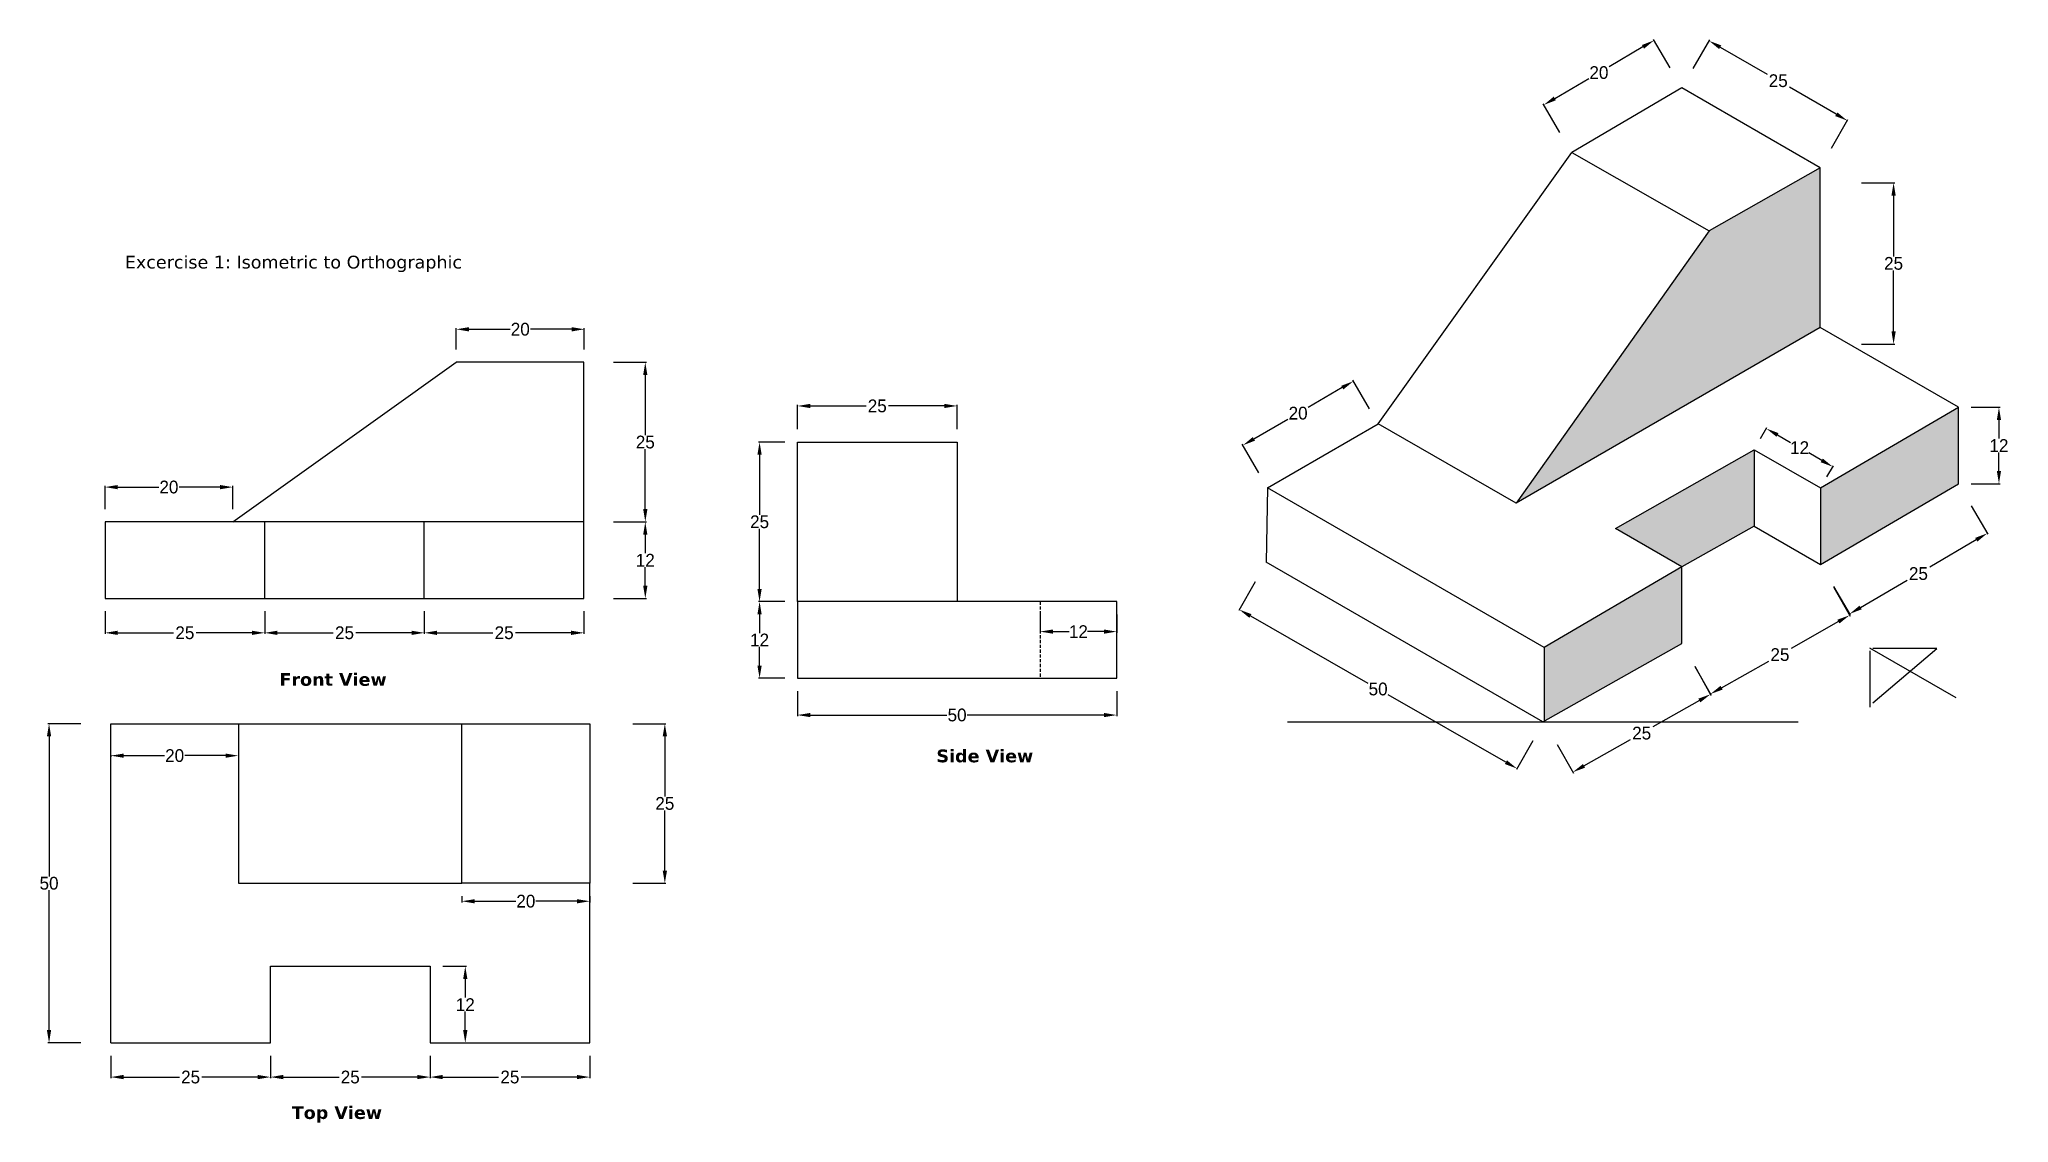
# Model space of a CAD drawing. Header units: inches. Extents: x 0 to 309, y -93 to 77.
import ezdxf

# ---------------------------------------------------------------- set-up
doc = ezdxf.new("R2010")
doc.units = ezdxf.units.IN
doc.header["$MEASUREMENT"] = 0
doc.linetypes.add('HIDDENX2', pattern=[0.75, 0.5, -0.25])
doc.dimstyles.get("Standard").update_dxf_attribs({"dimtxt": 2, "dimasz": 2, "dimexe": 0.18, "dimexo": 2, "dimgap": 0.09, "dimtad": 0, "dimtih": 1, "dimtoh": 1, "dimdec": 0, "dimzin": 0, "dimdsep": 46, "dimtxsty": 'Standard', "dimcen": 0.09, "dimadec": 0, "dimazin": 0, "dimtfac": 1, "dimtdec": 0, "dimtofl": 0, "dimtmove": 0, "dimatfit": 3, "dimfxl": 5, "dimfxlon": 1, "dimtolj": 1, "dimtzin": 0, "dimarcsym": 0})

# ---------------------------------------------------------------- blocks, each defined once
blk = doc.blocks.new('*D3')
at = {"color": 0, "linetype": 'Continuous', "lineweight": -2}
for p, q in [((10.39, -12.89), (10.39, -16.44)), ((35.39, -12.89), (35.39, -16.44)), ((12.39, -16.26), (21.13, -16.26)), ((33.39, -16.26), (24.65, -16.26))]:
    blk.add_line(p, q, dxfattribs=at)
at = {"color": 0}
for points in [[(12.39, -15.93), (12.39, -16.6), (10.39, -16.26)], [(33.39, -15.93), (33.39, -16.6), (35.39, -16.26)]]:
    blk.add_solid(points, dxfattribs=at)
at = {"layer": 'Defpoints', "color": 0}
for p in [(10.39, -10.89), (35.39, -10.89), (35.39, -16.26)]:
    blk.add_point(p, dxfattribs=at)
at = {"color": 0, "insert": (22.89, -16.26), "char_height": 2, "attachment_point": 5}
blk.add_mtext('\\A1;25', dxfattribs=at)
blk = doc.blocks.new('*D4')
at = {"color": 0, "linetype": 'Continuous', "lineweight": -2}
for p, q in [((35.39, -12.89), (35.39, -16.44)), ((60.39, -12.89), (60.39, -16.44)), ((37.39, -16.26), (46.13, -16.26)), ((58.39, -16.26), (49.65, -16.26))]:
    blk.add_line(p, q, dxfattribs=at)
at = {"color": 0}
for points in [[(37.39, -15.93), (37.39, -16.6), (35.39, -16.26)], [(58.39, -15.93), (58.39, -16.6), (60.39, -16.26)]]:
    blk.add_solid(points, dxfattribs=at)
at = {"layer": 'Defpoints', "color": 0}
for p in [(35.39, -10.89), (60.39, -10.89), (60.39, -16.26)]:
    blk.add_point(p, dxfattribs=at)
at = {"color": 0, "insert": (47.89, -16.26), "char_height": 2, "attachment_point": 5}
blk.add_mtext('\\A1;25', dxfattribs=at)
blk = doc.blocks.new('*D5')
at = {"color": 0, "linetype": 'Continuous', "lineweight": -2}
for p, q in [((60.39, -12.89), (60.39, -16.44)), ((85.39, -12.89), (85.39, -16.44)), ((62.39, -16.26), (71.13, -16.26)), ((83.39, -16.26), (74.65, -16.26))]:
    blk.add_line(p, q, dxfattribs=at)
at = {"color": 0}
for points in [[(62.39, -15.93), (62.39, -16.6), (60.39, -16.26)], [(83.39, -15.93), (83.39, -16.6), (85.39, -16.26)]]:
    blk.add_solid(points, dxfattribs=at)
at = {"layer": 'Defpoints', "color": 0}
for p in [(60.39, -10.89), (85.39, -10.89), (85.39, -16.26)]:
    blk.add_point(p, dxfattribs=at)
at = {"color": 0, "insert": (72.89, -16.26), "char_height": 2, "attachment_point": 5}
blk.add_mtext('\\A1;25', dxfattribs=at)
blk = doc.blocks.new('*D6')
at = {"color": 0, "linetype": 'Continuous', "lineweight": -2}
for p, q in [((90, 1.11), (95.18, 1.11)), ((95, -0.89), (95, -3.8)), ((95, -8.89), (95, -5.98)), ((90, -10.89), (95.18, -10.89))]:
    blk.add_line(p, q, dxfattribs=at)
at = {"color": 0}
for points in [[(94.67, -0.89), (95.33, -0.89), (95, 1.11)], [(94.67, -8.89), (95.33, -8.89), (95, -10.89)]]:
    blk.add_solid(points, dxfattribs=at)
at = {"layer": 'Defpoints', "color": 0}
for p in [(85.39, 1.11), (95, 1.11), (85.39, -10.89)]:
    blk.add_point(p, dxfattribs=at)
at = {"color": 0, "insert": (95, -4.89), "char_height": 2, "attachment_point": 5}
blk.add_mtext('\\A1;12', dxfattribs=at)
blk = doc.blocks.new('*D7')
at = {"color": 0, "linetype": 'Continuous', "lineweight": -2}
for p, q in [((90, 26.11), (95.18, 26.11)), ((95, 24.11), (95, 14.7)), ((95, 3.11), (95, 12.52)), ((90, 1.11), (95.18, 1.11))]:
    blk.add_line(p, q, dxfattribs=at)
at = {"color": 0}
for points in [[(94.67, 24.11), (95.33, 24.11), (95, 26.11)], [(94.67, 3.11), (95.33, 3.11), (95, 1.11)]]:
    blk.add_solid(points, dxfattribs=at)
at = {"layer": 'Defpoints', "color": 0}
for p in [(85.39, 26.11), (95, 26.11), (85.39, 1.11)]:
    blk.add_point(p, dxfattribs=at)
at = {"color": 0, "insert": (95, 13.61), "char_height": 2, "attachment_point": 5}
blk.add_mtext('\\A1;25', dxfattribs=at)
blk = doc.blocks.new('*D8')
at = {"color": 0, "linetype": 'Continuous', "lineweight": -2}
for p, q in [((65.39, 28.11), (65.39, 31.46)), ((67.39, 31.28), (73.83, 31.28)), ((83.45, 31.28), (77.01, 31.28)), ((85.45, 28.11), (85.45, 31.46))]:
    blk.add_line(p, q, dxfattribs=at)
at = {"color": 0}
for points in [[(67.39, 31.61), (67.39, 30.94), (65.39, 31.28)], [(83.45, 31.61), (83.45, 30.94), (85.45, 31.28)]]:
    blk.add_solid(points, dxfattribs=at)
at = {"layer": 'Defpoints', "color": 0}
for p in [(85.45, 31.28), (65.39, 26.11), (85.45, 26.11)]:
    blk.add_point(p, dxfattribs=at)
at = {"color": 0, "insert": (75.42, 31.28), "char_height": 2, "attachment_point": 5}
blk.add_mtext('\\A1;20', dxfattribs=at)
blk = doc.blocks.new('*D9')
at = {"color": 0, "linetype": 'Continuous', "lineweight": -2}
for p, q in [((10.39, 3.11), (10.39, 6.74)), ((12.39, 6.56), (18.8, 6.56)), ((28.39, 6.56), (21.98, 6.56)), ((30.39, 3.11), (30.39, 6.74))]:
    blk.add_line(p, q, dxfattribs=at)
at = {"color": 0}
for points in [[(12.39, 6.89), (12.39, 6.22), (10.39, 6.56)], [(28.39, 6.89), (28.39, 6.22), (30.39, 6.56)]]:
    blk.add_solid(points, dxfattribs=at)
at = {"layer": 'Defpoints', "color": 0}
for p in [(30.39, 6.56), (10.39, 1.11), (30.39, 1.11)]:
    blk.add_point(p, dxfattribs=at)
at = {"color": 0, "insert": (20.39, 6.56), "char_height": 2, "attachment_point": 5}
blk.add_mtext('\\A1;20', dxfattribs=at)
blk = doc.blocks.new('*D13')
at = {"color": 0, "linetype": 'Continuous', "lineweight": -2}
for p, q in [((93.06, -30.49), (98.24, -30.49)), ((98.06, -32.49), (98.06, -41.9)), ((98.06, -53.49), (98.06, -44.08)), ((93.06, -55.49), (98.24, -55.49))]:
    blk.add_line(p, q, dxfattribs=at)
at = {"color": 0}
for points in [[(97.73, -32.49), (98.4, -32.49), (98.06, -30.49)], [(97.73, -53.49), (98.4, -53.49), (98.06, -55.49)]]:
    blk.add_solid(points, dxfattribs=at)
at = {"layer": 'Defpoints', "color": 0}
for p in [(86.29, -30.49), (98.06, -30.49), (86.29, -55.49)]:
    blk.add_point(p, dxfattribs=at)
at = {"color": 0, "insert": (98.06, -42.99), "char_height": 2, "attachment_point": 5}
blk.add_mtext('\\A1;25', dxfattribs=at)
blk = doc.blocks.new('*D14')
at = {"color": 0, "linetype": 'Continuous', "lineweight": -2}
for p, q in [((11.29, -82.49), (11.29, -86.02)), ((36.29, -82.49), (36.29, -86.02)), ((13.29, -85.84), (22.03, -85.84)), ((34.29, -85.84), (25.54, -85.84))]:
    blk.add_line(p, q, dxfattribs=at)
at = {"color": 0}
for points in [[(13.29, -85.5), (13.29, -86.17), (11.29, -85.84)], [(34.29, -85.5), (34.29, -86.17), (36.29, -85.84)]]:
    blk.add_solid(points, dxfattribs=at)
at = {"layer": 'Defpoints', "color": 0}
for p in [(11.29, -80.49), (36.29, -80.49), (36.29, -85.84)]:
    blk.add_point(p, dxfattribs=at)
at = {"color": 0, "insert": (23.79, -85.84), "char_height": 2, "attachment_point": 5}
blk.add_mtext('\\A1;25', dxfattribs=at)
blk = doc.blocks.new('*D15')
at = {"color": 0, "linetype": 'Continuous', "lineweight": -2}
for p, q in [((36.29, -82.49), (36.29, -86.02)), ((61.29, -82.49), (61.29, -86.02)), ((38.29, -85.84), (47.03, -85.84)), ((59.29, -85.84), (50.54, -85.84))]:
    blk.add_line(p, q, dxfattribs=at)
at = {"color": 0}
for points in [[(38.29, -85.5), (38.29, -86.17), (36.29, -85.84)], [(59.29, -85.5), (59.29, -86.17), (61.29, -85.84)]]:
    blk.add_solid(points, dxfattribs=at)
at = {"layer": 'Defpoints', "color": 0}
for p in [(36.29, -80.49), (61.29, -80.49), (61.29, -85.84)]:
    blk.add_point(p, dxfattribs=at)
at = {"color": 0, "insert": (48.79, -85.84), "char_height": 2, "attachment_point": 5}
blk.add_mtext('\\A1;25', dxfattribs=at)
blk = doc.blocks.new('*D16')
at = {"color": 0, "linetype": 'Continuous', "lineweight": -2}
for p, q in [((61.29, -82.49), (61.29, -86.02)), ((86.29, -82.49), (86.29, -86.02)), ((63.29, -85.84), (72.03, -85.84)), ((84.29, -85.84), (75.54, -85.84))]:
    blk.add_line(p, q, dxfattribs=at)
at = {"color": 0}
for points in [[(63.29, -85.5), (63.29, -86.17), (61.29, -85.84)], [(84.29, -85.5), (84.29, -86.17), (86.29, -85.84)]]:
    blk.add_solid(points, dxfattribs=at)
at = {"layer": 'Defpoints', "color": 0}
for p in [(61.29, -80.49), (86.29, -80.49), (86.29, -85.84)]:
    blk.add_point(p, dxfattribs=at)
at = {"color": 0, "insert": (73.79, -85.84), "char_height": 2, "attachment_point": 5}
blk.add_mtext('\\A1;25', dxfattribs=at)
blk = doc.blocks.new('*D17')
at = {"color": 0, "linetype": 'Continuous', "lineweight": -2}
for p, q in [((6.62, -30.49), (1.44, -30.49)), ((1.62, -32.49), (1.62, -54.4)), ((1.62, -78.49), (1.62, -56.58)), ((6.62, -80.49), (1.44, -80.49))]:
    blk.add_line(p, q, dxfattribs=at)
at = {"color": 0}
for points in [[(1.29, -32.49), (1.95, -32.49), (1.62, -30.49)], [(1.29, -78.49), (1.95, -78.49), (1.62, -80.49)]]:
    blk.add_solid(points, dxfattribs=at)
at = {"layer": 'Defpoints', "color": 0}
for p in [(1.62, -30.49), (11.29, -30.49), (11.29, -80.49)]:
    blk.add_point(p, dxfattribs=at)
at = {"color": 0, "insert": (1.62, -55.49), "char_height": 2, "attachment_point": 5}
blk.add_mtext('\\A1;50', dxfattribs=at)
blk = doc.blocks.new('*D20')
at = {"color": 0, "linetype": 'Continuous', "lineweight": -2}
for p, q in [((66.29, -57.49), (66.29, -58.48)), ((68.29, -58.3), (74.7, -58.3)), ((84.29, -58.3), (77.88, -58.3)), ((86.29, -57.49), (86.29, -58.48))]:
    blk.add_line(p, q, dxfattribs=at)
at = {"color": 0}
for points in [[(68.29, -57.97), (68.29, -58.64), (66.29, -58.3)], [(84.29, -57.97), (84.29, -58.64), (86.29, -58.3)]]:
    blk.add_solid(points, dxfattribs=at)
at = {"layer": 'Defpoints', "color": 0}
for p in [(66.29, -55.49), (86.29, -55.49), (86.29, -58.3)]:
    blk.add_point(p, dxfattribs=at)
at = {"color": 0, "insert": (76.29, -58.3), "char_height": 2, "attachment_point": 5}
blk.add_mtext('\\A1;20', dxfattribs=at)
blk = doc.blocks.new('*D21')
at = {"color": 0, "linetype": 'Continuous', "lineweight": -2}
for p, q in [((11.29, -35.5), (11.29, -35.68)), ((13.29, -35.5), (19.7, -35.5)), ((29.29, -35.5), (22.88, -35.5)), ((31.29, -35.5), (31.29, -35.68))]:
    blk.add_line(p, q, dxfattribs=at)
at = {"color": 0}
for points in [[(13.29, -35.17), (13.29, -35.83), (11.29, -35.5)], [(29.29, -35.17), (29.29, -35.83), (31.29, -35.5)]]:
    blk.add_solid(points, dxfattribs=at)
at = {"layer": 'Defpoints', "color": 0}
for p in [(11.29, -34.68), (31.29, -34.68), (31.29, -35.5)]:
    blk.add_point(p, dxfattribs=at)
at = {"color": 0, "insert": (21.29, -35.5), "char_height": 2, "attachment_point": 5}
blk.add_mtext('\\A1;20', dxfattribs=at)
blk = doc.blocks.new('*D22')
at = {"color": 0, "linetype": 'Continuous', "lineweight": -2}
for p, q in [((63.29, -68.49), (66.99, -68.49)), ((66.81, -70.49), (66.81, -73.4)), ((66.81, -78.49), (66.81, -75.58)), ((63.29, -80.49), (66.99, -80.49))]:
    blk.add_line(p, q, dxfattribs=at)
at = {"color": 0}
for points in [[(66.47, -70.49), (67.14, -70.49), (66.81, -68.49)], [(66.47, -78.49), (67.14, -78.49), (66.81, -80.49)]]:
    blk.add_solid(points, dxfattribs=at)
at = {"layer": 'Defpoints', "color": 0}
for p in [(61.29, -68.49), (61.29, -80.49), (66.81, -80.49)]:
    blk.add_point(p, dxfattribs=at)
at = {"color": 0, "insert": (66.81, -74.49), "char_height": 2, "attachment_point": 5}
blk.add_mtext('\\A1;12', dxfattribs=at)
blk = doc.blocks.new('*D24')
at = {"color": 0, "linetype": 'Continuous', "lineweight": -2}
for p, q in [((118.83, -25.38), (118.83, -29.32)), ((168.83, -25.38), (168.83, -29.32)), ((120.83, -29.14), (142.24, -29.14)), ((166.83, -29.14), (145.42, -29.14))]:
    blk.add_line(p, q, dxfattribs=at)
at = {"color": 0, "linetype": 'HIDDENX2'}
for points in [[(120.83, -28.81), (120.83, -29.47), (118.83, -29.14)], [(166.83, -28.81), (166.83, -29.47), (168.83, -29.14)]]:
    blk.add_solid(points, dxfattribs=at)
at = {"layer": 'Defpoints', "color": 0, "linetype": 'HIDDENX2'}
for p in [(118.83, -23.38), (168.83, -23.38), (168.83, -29.14)]:
    blk.add_point(p, dxfattribs=at)
at = {"color": 0, "linetype": 'HIDDENX2', "insert": (143.83, -29.14), "char_height": 2, "attachment_point": 5}
blk.add_mtext('\\A1;50', dxfattribs=at)
blk = doc.blocks.new('*D25')
at = {"color": 0, "linetype": 'Continuous', "lineweight": -2}
for p, q in [((116.83, -11.38), (112.72, -11.38)), ((112.9, -13.38), (112.9, -16.29)), ((112.9, -21.38), (112.9, -18.47)), ((116.83, -23.38), (112.72, -23.38))]:
    blk.add_line(p, q, dxfattribs=at)
at = {"color": 0, "linetype": 'HIDDENX2'}
for points in [[(112.56, -13.38), (113.23, -13.38), (112.9, -11.38)], [(112.56, -21.38), (113.23, -21.38), (112.9, -23.38)]]:
    blk.add_solid(points, dxfattribs=at)
at = {"layer": 'Defpoints', "color": 0, "linetype": 'HIDDENX2'}
for p in [(112.9, -11.38), (118.83, -11.38), (118.83, -23.38)]:
    blk.add_point(p, dxfattribs=at)
at = {"color": 0, "linetype": 'HIDDENX2', "insert": (112.9, -17.38), "char_height": 2, "attachment_point": 5}
blk.add_mtext('\\A1;12', dxfattribs=at)
blk = doc.blocks.new('*D26')
at = {"color": 0, "linetype": 'Continuous', "lineweight": -2}
for p, q in [((116.83, 13.62), (112.72, 13.62)), ((112.9, 11.62), (112.9, 2.21)), ((112.9, -9.38), (112.9, 0.03)), ((116.83, -11.38), (112.72, -11.38))]:
    blk.add_line(p, q, dxfattribs=at)
at = {"color": 0, "linetype": 'HIDDENX2'}
for points in [[(112.56, 11.62), (113.23, 11.62), (112.9, 13.62)], [(112.56, -9.38), (113.23, -9.38), (112.9, -11.38)]]:
    blk.add_solid(points, dxfattribs=at)
at = {"layer": 'Defpoints', "color": 0, "linetype": 'HIDDENX2'}
for p in [(112.9, 13.62), (118.83, 13.62), (118.83, -11.38)]:
    blk.add_point(p, dxfattribs=at)
at = {"color": 0, "linetype": 'HIDDENX2', "insert": (112.9, 1.12), "char_height": 2, "attachment_point": 5}
blk.add_mtext('\\A1;25', dxfattribs=at)
blk = doc.blocks.new('*D27')
at = {"color": 0, "linetype": 'Continuous', "lineweight": -2}
for p, q in [((118.83, 15.62), (118.83, 19.45)), ((120.83, 19.27), (129.57, 19.27)), ((141.83, 19.27), (133.09, 19.27)), ((143.83, 15.62), (143.83, 19.45))]:
    blk.add_line(p, q, dxfattribs=at)
at = {"color": 0, "linetype": 'HIDDENX2'}
for points in [[(120.83, 19.6), (120.83, 18.94), (118.83, 19.27)], [(141.83, 19.6), (141.83, 18.94), (143.83, 19.27)]]:
    blk.add_solid(points, dxfattribs=at)
at = {"layer": 'Defpoints', "color": 0, "linetype": 'HIDDENX2'}
for p in [(143.83, 19.27), (118.83, 13.62), (143.83, 13.62)]:
    blk.add_point(p, dxfattribs=at)
at = {"color": 0, "linetype": 'HIDDENX2', "insert": (131.33, 19.27), "char_height": 2, "attachment_point": 5}
blk.add_mtext('\\A1;25', dxfattribs=at)
blk = doc.blocks.new('*D29')
at = {"color": 0, "linetype": 'Continuous', "lineweight": -2}
for p, q in [((156.83, -13.38), (156.83, -16.25)), ((168.83, -13.38), (168.83, -16.25)), ((158.83, -16.07), (161.41, -16.07)), ((166.83, -16.07), (164.25, -16.07))]:
    blk.add_line(p, q, dxfattribs=at)
at = {"color": 0, "linetype": 'HIDDENX2'}
for points in [[(158.83, -15.74), (158.83, -16.4), (156.83, -16.07)], [(166.83, -15.74), (166.83, -16.4), (168.83, -16.07)]]:
    blk.add_solid(points, dxfattribs=at)
at = {"layer": 'Defpoints', "color": 0, "linetype": 'HIDDENX2'}
for p in [(156.83, -11.38), (168.83, -11.38), (168.83, -16.07)]:
    blk.add_point(p, dxfattribs=at)
at = {"color": 0, "linetype": 'HIDDENX2', "insert": (162.83, -16.07), "char_height": 2, "attachment_point": 5}
blk.add_mtext('\\A1;12', dxfattribs=at)
blk = doc.blocks.new('*D32')
at = {"color": 0, "linetype": 'Continuous', "lineweight": -2}
for p, q in [((302.65, 19.07), (307.18, 19.07)), ((307, 17.07), (307, 14.16)), ((307, 9.07), (307, 11.98)), ((302.65, 7.07), (307.18, 7.07))]:
    blk.add_line(p, q, dxfattribs=at)
at = {"color": 0, "linetype": 'Continuous'}
for points in [[(306.67, 17.07), (307.33, 17.07), (307, 19.07)], [(306.67, 9.07), (307.33, 9.07), (307, 7.07)]]:
    blk.add_solid(points, dxfattribs=at)
at = {"layer": 'Defpoints', "color": 0, "linetype": 'Continuous'}
for p in [(300.65, 19.07), (307, 19.07), (300.65, 7.07)]:
    blk.add_point(p, dxfattribs=at)
at = {"color": 0, "linetype": 'Continuous', "insert": (307, 13.07), "char_height": 2, "attachment_point": 5}
blk.add_mtext('\\A1;12', dxfattribs=at)
blk = doc.blocks.new('*D35')
at = {"color": 0, "linetype": 'Continuous', "lineweight": -2}
for p, q in [((285.5, 54.23), (290.68, 54.23)), ((290.5, 52.23), (290.5, 42.68)), ((290.5, 30.95), (290.5, 40.5)), ((285.5, 28.95), (290.68, 28.95))]:
    blk.add_line(p, q, dxfattribs=at)
at = {"color": 0, "linetype": 'Continuous'}
for points in [[(290.17, 52.23), (290.83, 52.23), (290.5, 54.23)], [(290.17, 30.95), (290.83, 30.95), (290.5, 28.95)]]:
    blk.add_solid(points, dxfattribs=at)
at = {"layer": 'Defpoints', "color": 0, "linetype": 'Continuous'}
for p in [(274.87, 54.23), (274.45, 28.95), (290.5, 28.95)]:
    blk.add_point(p, dxfattribs=at)
at = {"color": 0, "linetype": 'Continuous', "insert": (290.5, 41.59), "char_height": 2, "attachment_point": 5}
blk.add_mtext('\\A1;25', dxfattribs=at)
blk = doc.blocks.new('*D36')
at = {"color": 0, "linetype": 'Continuous', "lineweight": -2}
for p, q in [((251.25, 75.52), (245.94, 72.4)), ((255.51, 72.21), (252.89, 76.68)), ((237.45, 67.43), (242.76, 70.54)), ((238.25, 62.11), (235.63, 66.58))]:
    blk.add_line(p, q, dxfattribs=at)
at = {"color": 0, "linetype": 'Continuous'}
for points in [[(251.09, 75.8), (251.42, 75.23), (252.98, 76.53)], [(237.28, 67.72), (237.61, 67.14), (235.72, 66.42)]]:
    blk.add_solid(points, dxfattribs=at)
at = {"layer": 'Defpoints', "color": 0, "linetype": 'Continuous'}
for p in [(257.35, 69.07), (235.72, 66.42), (240.09, 58.96)]:
    blk.add_point(p, dxfattribs=at)
at = {"color": 0, "linetype": 'Continuous', "insert": (244.35, 71.47), "char_height": 2, "attachment_point": 5}
blk.add_mtext('\\A1;20', dxfattribs=at)
blk = doc.blocks.new('*D37')
at = {"color": 0, "linetype": 'Continuous', "lineweight": -2}
for p, q in [((259.11, 72.12), (261.7, 76.61)), ((263.34, 75.45), (270.68, 71.22)), ((281.53, 64.95), (274.19, 69.19)), ((280.76, 59.62), (283.35, 64.11))]:
    blk.add_line(p, q, dxfattribs=at)
at = {"color": 0, "linetype": 'Continuous'}
for points in [[(263.51, 75.74), (263.17, 75.17), (261.61, 76.45)], [(281.69, 65.24), (281.36, 64.67), (283.26, 63.95)]]:
    blk.add_solid(points, dxfattribs=at)
at = {"layer": 'Defpoints', "color": 0, "linetype": 'Continuous'}
for p in [(257.35, 69.07), (283.26, 63.95), (279, 56.57)]:
    blk.add_point(p, dxfattribs=at)
at = {"color": 0, "linetype": 'Continuous', "insert": (272.43, 70.2), "char_height": 2, "attachment_point": 5}
blk.add_mtext('\\A1;25', dxfattribs=at)
blk = doc.blocks.new('*D39')
at = {"color": 0, "linetype": 'Continuous', "lineweight": -2}
for p, q in [((204.16, 22.14), (198.83, 19.05)), ((208.4, 18.82), (205.8, 23.3)), ((190.32, 14.12), (195.65, 17.21)), ((191.09, 8.79), (188.5, 13.27))]:
    blk.add_line(p, q, dxfattribs=at)
at = {"color": 0, "linetype": 'Continuous'}
for points in [[(203.99, 22.43), (204.32, 21.85), (205.89, 23.14)], [(190.15, 14.4), (190.48, 13.83), (188.59, 13.11)]]:
    blk.add_solid(points, dxfattribs=at)
at = {"layer": 'Defpoints', "color": 0, "linetype": 'Continuous'}
for p in [(205.89, 23.14), (209.76, 16.47), (192.46, 6.44)]:
    blk.add_point(p, dxfattribs=at)
at = {"color": 0, "linetype": 'Continuous', "insert": (197.24, 18.13), "char_height": 2, "attachment_point": 5}
blk.add_mtext('\\A1;20', dxfattribs=at)
blk = doc.blocks.new('*D40')
at = {"color": 0, "linetype": 'Continuous', "lineweight": -2}
for p, q in [((190.51, -8.29), (187.94, -12.78)), ((189.76, -13.62), (208.18, -24.16)), ((229.79, -36.52), (211.36, -25.98)), ((234.01, -33.18), (231.43, -37.67))]:
    blk.add_line(p, q, dxfattribs=at)
at = {"color": 0, "linetype": 'Continuous'}
for points in [[(189.93, -13.33), (189.6, -13.91), (188.03, -12.63)], [(229.95, -36.23), (229.62, -36.81), (231.52, -37.52)]]:
    blk.add_solid(points, dxfattribs=at)
at = {"layer": 'Defpoints', "color": 0, "linetype": 'Continuous'}
for p in [(192.26, -5.22), (235.76, -30.11), (231.52, -37.52)]:
    blk.add_point(p, dxfattribs=at)
at = {"color": 0, "linetype": 'Continuous', "insert": (209.77, -25.07), "char_height": 2, "attachment_point": 5}
blk.add_mtext('\\A1;50', dxfattribs=at)
blk = doc.blocks.new('*D41')
at = {"color": 0, "linetype": 'Continuous', "lineweight": -2}
for p, q in [((302.65, 3.65), (305.27, -0.82)), ((303.45, -1.68), (296.15, -5.96)), ((281.08, -8.99), (283.7, -13.46)), ((285.33, -12.29), (292.64, -8.01))]:
    blk.add_line(p, q, dxfattribs=at)
at = {"color": 0, "linetype": 'Continuous'}
for points in [[(303.28, -1.39), (303.62, -1.97), (305.18, -0.67)], [(285.16, -12), (285.5, -12.58), (283.61, -13.3)]]:
    blk.add_solid(points, dxfattribs=at)
at = {"layer": 'Defpoints', "color": 0, "linetype": 'Continuous'}
for p in [(300.65, 7.07), (305.18, -0.67), (279.07, -5.57)]:
    blk.add_point(p, dxfattribs=at)
at = {"color": 0, "linetype": 'Continuous', "insert": (294.39, -6.99), "char_height": 2, "attachment_point": 5}
blk.add_mtext('\\A1;25', dxfattribs=at)
blk = doc.blocks.new('*D42')
at = {"color": 0, "linetype": 'Continuous', "lineweight": -2}
for p, q in [((259.37, -21.53), (261.92, -26.04)), ((260.09, -26.86), (252.81, -30.99)), ((237.81, -33.73), (240.36, -38.24)), ((242.01, -37.1), (249.29, -32.98))]:
    blk.add_line(p, q, dxfattribs=at)
at = {"color": 0, "linetype": 'Continuous'}
for points in [[(259.93, -26.57), (260.25, -27.15), (261.83, -25.88)], [(241.85, -36.81), (242.17, -37.39), (240.27, -38.08)]]:
    blk.add_solid(points, dxfattribs=at)
at = {"layer": 'Defpoints', "color": 0, "linetype": 'Continuous'}
for p in [(257.32, -17.91), (261.83, -25.88), (235.76, -30.11)]:
    blk.add_point(p, dxfattribs=at)
at = {"color": 0, "linetype": 'Continuous', "insert": (251.05, -31.98), "char_height": 2, "attachment_point": 5}
blk.add_mtext('\\A1;25', dxfattribs=at)
blk = doc.blocks.new('*D43')
at = {"color": 0, "linetype": 'Continuous', "lineweight": -2}
for p, q in [((269.67, 14.15), (270.67, 15.89)), ((272.31, 14.74), (274.36, 13.56)), ((279.25, 10.74), (277.2, 11.92)), ((280.07, 8.17), (281.07, 9.9))]:
    blk.add_line(p, q, dxfattribs=at)
at = {"color": 0, "linetype": 'Continuous'}
for points in [[(272.48, 15.02), (272.15, 14.45), (270.58, 15.73)], [(279.41, 11.03), (279.08, 10.46), (280.98, 9.75)]]:
    blk.add_solid(points, dxfattribs=at)
at = {"layer": 'Defpoints', "color": 0, "linetype": 'Continuous'}
for p in [(268.67, 12.42), (280.98, 9.75), (279.07, 6.43)]:
    blk.add_point(p, dxfattribs=at)
at = {"color": 0, "linetype": 'Continuous', "insert": (275.78, 12.74), "char_height": 2, "attachment_point": 5}
blk.add_mtext('\\A1;12', dxfattribs=at)
blk = doc.blocks.new('*D44')
at = {"color": 0, "linetype": 'Continuous', "lineweight": -2}
for p, q in [((281.13, -9.17), (283.68, -13.67)), ((281.85, -14.5), (274.46, -18.69)), ((259.35, -21.5), (261.9, -26)), ((263.55, -24.86), (270.95, -20.68))]:
    blk.add_line(p, q, dxfattribs=at)
at = {"color": 0, "linetype": 'Continuous'}
for points in [[(281.69, -14.21), (282.02, -14.79), (283.59, -13.52)], [(263.39, -24.57), (263.72, -25.15), (261.81, -25.85)]]:
    blk.add_solid(points, dxfattribs=at)
at = {"layer": 'Defpoints', "color": 0, "linetype": 'Continuous'}
for p in [(279.1, -5.58), (283.59, -13.52), (257.32, -17.91)]:
    blk.add_point(p, dxfattribs=at)
at = {"color": 0, "linetype": 'Continuous', "insert": (272.7, -19.68), "char_height": 2, "attachment_point": 5}
blk.add_mtext('\\A1;25', dxfattribs=at)

msp = doc.modelspace()

# ---------------------------------------------------------------- hatches: boundary and pattern name
at = {"linetype": 'Continuous'}
h = msp.add_hatch(color=4, dxfattribs=at)
h.paths.add_polyline_path([(279, 31.57), (279, 56.57), (261.6, 46.69), (231.37, 4.06)])
h.paths.add_polyline_path([(279.07, 6.43), (279.07, -5.57), (300.65, 7.07), (300.65, 19.07)])
h.paths.add_polyline_path([(246.93, 0.09), (257.32, -5.91), (268.67, 0.42), (268.67, 12.42)])
h.paths.add_polyline_path([(235.76, -18.56), (235.76, -30.11), (257.32, -17.91), (257.32, -5.91)])
h.paths.add_polyline_path([(222.67, -30.61), (226.33, -30.61), (226.33, -33.61), (222.67, -33.61)], flags=9)

# ---------------------------------------------------------------- linework, layer by layer
for p, q in [((257.35, 69.07), (240.09, 58.96)), ((279, 56.57), (257.35, 69.07)), ((209.76, 16.47), (240.09, 58.96)), ((240.09, 58.96), (261.6, 46.69)), ((279, 56.57), (261.6, 46.69)), ((279, 31.57), (279, 56.57)), ((261.6, 46.69), (231.37, 4.06)), ((279, 31.57), (231.37, 4.06)), ((300.65, 19.07), (279, 31.57)), ((279.07, 6.43), (300.65, 19.07)), ((300.65, 7.07), (300.65, 19.07)), ((192.46, 6.44), (209.76, 16.47)), ((231.37, 4.06), (209.76, 16.47)), ((246.93, 0.09), (268.67, 12.42)), ((268.67, 12.42), (279.07, 6.43)), ((268.67, 12.42), (268.67, 0.42)), ((192.46, 6.44), (192.26, -5.22)), ((235.76, -18.56), (192.46, 6.44)), ((279.07, -5.57), (300.65, 7.07)), ((279.07, 6.43), (279.07, -5.57)), ((257.32, -5.91), (246.93, 0.09)), ((268.67, 0.42), (257.32, -5.91)), ((268.67, 0.42), (279.07, -5.57)), ((235.56, -30.22), (192.26, -5.22)), ((257.32, -5.91), (235.76, -18.56)), ((257.32, -17.91), (257.32, -5.91)), ((156.83, -11.38), (118.83, -11.38)), ((168.83, -11.38), (156.83, -11.38)), ((235.56, -30.22), (257.32, -17.91)), ((235.76, -18.56), (235.76, -30.22)), ((300.31, -26.46), (286.78, -18.64)), ((286.78, -19.1), (286.78, -27.92)), ((287.24, -27.23), (297.27, -18.73)), ((297.27, -18.73), (287.24, -18.73)), ((195.56, -30.22), (275.56, -30.22))]:
    msp.add_line(p, q, dxfattribs=at)
for p, q in [((30.39, 1.11), (65.39, 26.11)), ((85.39, 26.11), (65.39, 26.11)), ((85.39, 1.11), (85.39, 26.11)), ((118.83, -11.38), (118.83, 13.62)), ((118.83, 13.62), (143.83, 13.62)), ((143.83, 13.62), (143.83, -11.38)), ((30.39, 1.11), (10.39, 1.11)), ((10.39, 1.11), (10.39, -10.89)), ((85.39, 1.11), (30.39, 1.11)), ((35.39, -10.89), (35.39, 1.11)), ((60.39, -10.89), (60.39, 1.11)), ((85.39, -10.89), (85.39, 1.11)), ((10.39, -10.89), (35.39, -10.89)), ((35.39, -10.89), (60.39, -10.89)), ((60.39, -10.89), (85.39, -10.89)), ((118.83, -11.38), (118.83, -23.38)), ((168.83, -23.38), (168.83, -11.38)), ((118.83, -23.38), (168.83, -23.38)), ((11.29, -80.49), (11.29, -30.49)), ((11.29, -30.49), (31.29, -30.49)), ((31.29, -30.49), (86.29, -30.49)), ((31.29, -30.49), (31.29, -55.49)), ((66.29, -55.49), (66.29, -30.49)), ((86.29, -30.49), (86.29, -55.49)), ((31.29, -55.49), (66.29, -55.49)), ((86.29, -55.49), (66.29, -55.49)), ((86.29, -68.49), (86.29, -55.49)), ((36.29, -80.49), (36.29, -68.49)), ((36.29, -68.49), (61.29, -68.49)), ((61.29, -68.49), (61.29, -80.49)), ((86.29, -80.49), (86.29, -68.49)), ((11.29, -80.49), (36.29, -80.49)), ((61.29, -80.49), (86.29, -80.49))]:
    msp.add_line(p, q)
at = {"linetype": 'HIDDENX2'}
msp.add_line((156.83, -11.38), (156.83, -23.38), dxfattribs=at)

# ---------------------------------------------------------------- texts
at = {"char_height": 2, "width": 59.2192, "attachment_point": 1}
for s, insert in [('{\\fVerdana|b0|i0|c0|p34;Excercise 1: Isometric to Orthographic}', (13.49, 42.8)), ('{\\fVerdana|b1|i0|c0|p34;Front View}', (37.7, -22.56)), ('{\\fVerdana|b1|i0|c0|p34;Side View}', (140.6, -34.54)), ('{\\fVerdana|b1|i0|c0|p34;Top View}', (39.63, -90.4))]:
    msp.add_mtext(s, dxfattribs=dict(at, insert=insert))

# ---------------------------------------------------------------- dimensions: what is measured, and where the dimension line sits
at = {"linetype": 'Continuous'}
for p1, p2, distance, picture, middle in [((257.35, 69.07), (240.09, 58.96), -8.64, '*D36', (244.35, 71.47)), ((257.35, 69.07), (279, 56.57), 8.53, '*D37', (272.43, 70.2)), ((192.46, 6.44), (209.76, 16.47), 7.72, '*D39', (197.24, 18.13)), ((268.67, 12.42), (279.07, 6.43), 3.82, '*D43', (275.78, 12.74)), ((279.07, -5.57), (300.65, 7.07), -8.97, '*D41', (294.39, -6.99)), ((192.26, -5.22), (235.76, -30.11), -8.53, '*D40', (209.77, -25.07)), ((257.32, -17.91), (279.1, -5.58), -9.12, '*D44', (272.7, -19.68)), ((235.76, -30.11), (257.32, -17.91), -9.16, '*D42', (251.05, -31.98))]:
    dim = msp.add_aligned_dim(p1=p1, p2=p2, distance=distance, dimstyle='Standard', dxfattribs=at)
    dim.commit()
    dim.dimension.update_dxf_attribs({"geometry": picture, "text_midpoint": middle})
dim = msp.add_linear_dim(base=(290.5, 28.95), p1=(274.87, 54.23), p2=(274.45, 28.95), angle=90, dimstyle='Standard', dxfattribs=at)
dim.commit()
dim.dimension.update_dxf_attribs({"geometry": '*D35', "text_midpoint": (290.5, 41.59)})
for base, p1, p2, picture, middle in [((85.45, 31.28), (65.39, 26.11), (85.45, 26.11), '*D8', (75.42, 31.28)), ((30.39, 6.56), (10.39, 1.11), (30.39, 1.11), '*D9', (20.39, 6.56)), ((35.39, -16.26), (10.39, -10.89), (35.39, -10.89), '*D3', (22.89, -16.26)), ((60.39, -16.26), (35.39, -10.89), (60.39, -10.89), '*D4', (47.89, -16.26)), ((85.39, -16.26), (60.39, -10.89), (85.39, -10.89), '*D5', (72.89, -16.26)), ((31.29, -35.5), (11.29, -34.68), (31.29, -34.68), '*D21', (21.29, -35.5)), ((36.29, -85.84), (11.29, -80.49), (36.29, -80.49), '*D14', (23.79, -85.84)), ((61.29, -85.84), (36.29, -80.49), (61.29, -80.49), '*D15', (48.79, -85.84)), ((86.29, -85.84), (61.29, -80.49), (86.29, -80.49), '*D16', (73.79, -85.84))]:
    dim = msp.add_linear_dim(base=base, p1=p1, p2=p2, dimstyle='Standard')
    dim.commit()
    dim.dimension.update_dxf_attribs({"geometry": picture, "text_midpoint": middle})
for base, p1, p2, angle, picture, middle in [((95, 26.11), (85.39, 1.11), (85.39, 26.11), 270, '*D7', (95, 13.61)), ((95, 1.11), (85.39, -10.89), (85.39, 1.11), 270, '*D6', (95, -4.89)), ((1.62, -30.49), (11.29, -80.49), (11.29, -30.49), 270, '*D17', (1.62, -55.49)), ((98.06, -30.49), (86.29, -55.49), (86.29, -30.49), 270, '*D13', (98.06, -42.99)), ((66.81, -80.49), (61.29, -68.49), (61.29, -80.49), 90, '*D22', (66.81, -74.49))]:
    dim = msp.add_linear_dim(base=base, p1=p1, p2=p2, angle=angle, dimstyle='Standard')
    dim.commit()
    dim.dimension.update_dxf_attribs({"geometry": picture, "text_midpoint": middle})
at = {"linetype": 'HIDDENX2'}
for base, p1, p2, picture, middle in [((143.83, 19.27), (118.83, 13.62), (143.83, 13.62), '*D27', (131.33, 19.27)), ((168.83, -16.07), (156.83, -11.38), (168.83, -11.38), '*D29', (162.83, -16.07)), ((168.83, -29.14), (118.83, -23.38), (168.83, -23.38), '*D24', (143.83, -29.14))]:
    dim = msp.add_linear_dim(base=base, p1=p1, p2=p2, dimstyle='Standard', dxfattribs=at)
    dim.commit()
    dim.dimension.update_dxf_attribs({"geometry": picture, "text_midpoint": middle})
at = {"linetype": 'Continuous'}
dim = msp.add_linear_dim(base=(307, 19.07), p1=(300.65, 7.07), p2=(300.65, 19.07), angle=270, dimstyle='Standard', dxfattribs=at)
dim.commit()
dim.dimension.update_dxf_attribs({"geometry": '*D32', "text_midpoint": (307, 13.07), "dimtype": 160})
at = {"linetype": 'HIDDENX2'}
for base, p1, p2, picture, middle in [((112.9, 13.62), (118.83, -11.38), (118.83, 13.62), '*D26', (112.9, 1.12)), ((112.9, -11.38), (118.83, -23.38), (118.83, -11.38), '*D25', (112.9, -17.38))]:
    dim = msp.add_linear_dim(base=base, p1=p1, p2=p2, angle=270, dimstyle='Standard', dxfattribs=at)
    dim.commit()
    dim.dimension.update_dxf_attribs({"geometry": picture, "text_midpoint": middle})
dim = msp.add_linear_dim(base=(86.29, -58.3), p1=(66.29, -55.49), p2=(86.29, -55.49), dimstyle='Standard')
dim.commit()
dim.dimension.update_dxf_attribs({"geometry": '*D20', "text_midpoint": (76.29, -58.3), "dimtype": 160})

doc.saveas('drawing.dxf')
